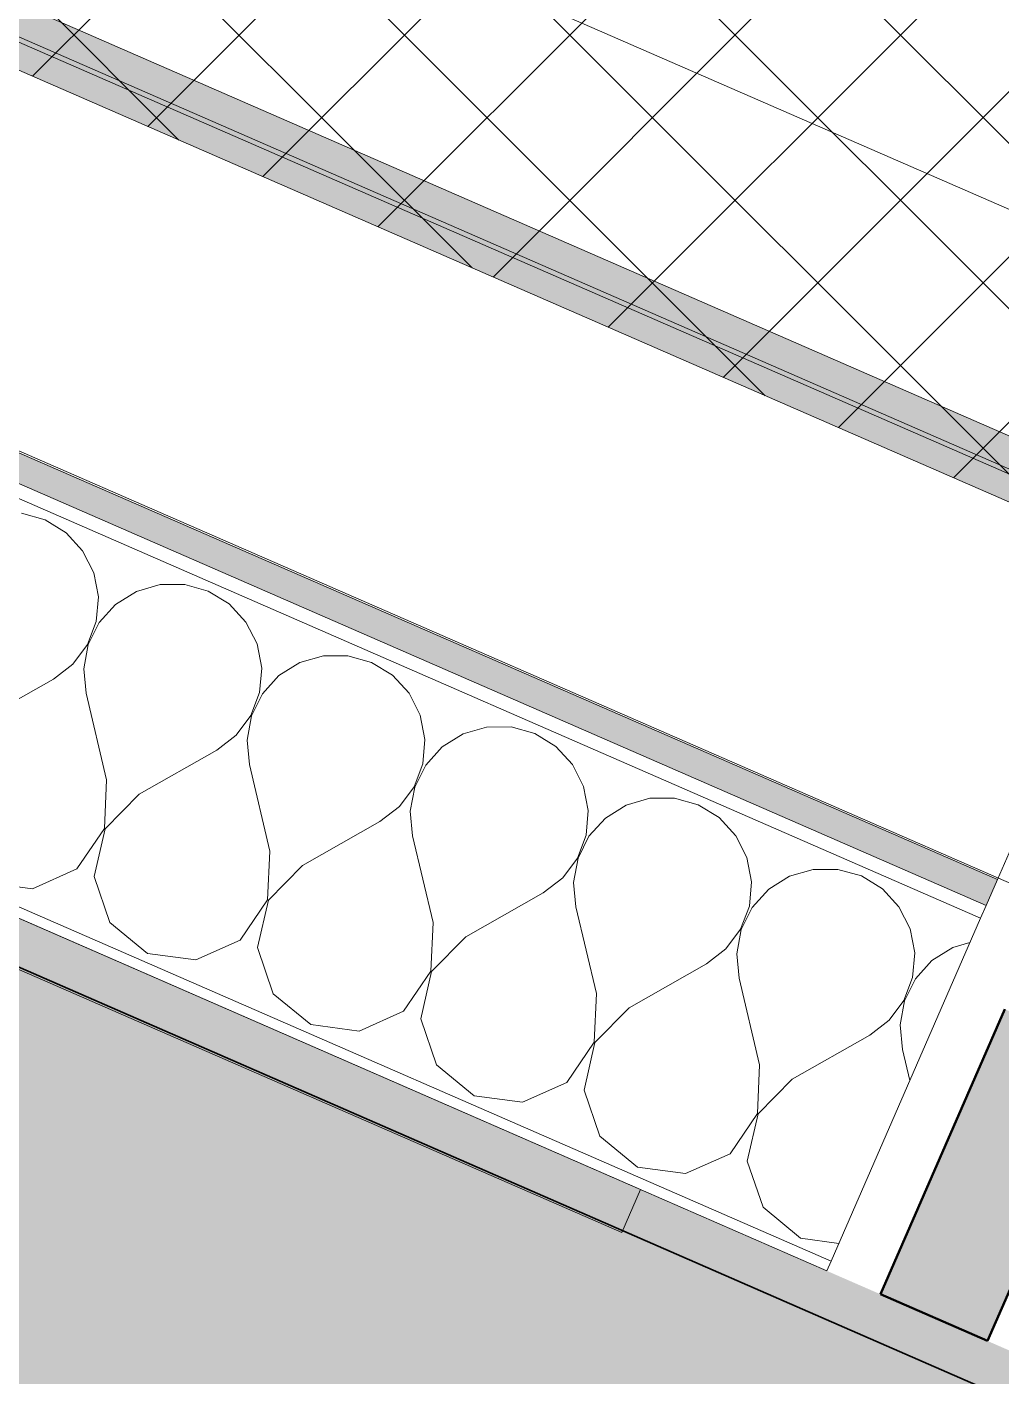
# Model space of a CAD drawing. Header units: millimetres. Extents: x -99530 to 1067232, y -97212 to 137997.
# Drawn here: x 45659 to 46076, y -20302 to -19725 of the extents above; entities that cross this region are included whole.
import ezdxf
from ezdxf.enums import TextEntityAlignment as Align

# ---------------------------------------------------------------- set-up
doc = ezdxf.new("R2010")
doc.units = ezdxf.units.MM
doc.header["$MEASUREMENT"] = 0
doc.linetypes.add('Double Dashed', pattern=[1093.611073, 529.166651, -211.666656, 141.111112, -211.666656])
for name, color, linetype in [('A-15-MG_Structural_Grid', 7, 'Continuous'), ('A-95-P_Drawing', 7, 'Continuous'), ('New_A-20-M_Hard_Landscape', 7, 'Continuous'), ('New_A-25-M_Curtain_Wall', 7, 'Continuous'), ('New_A-25-M_Wall_Ext', 7, 'Continuous'), ('New_A-35-M_FFE-Zone', 7, 'Continuous'), ('New_ArchiCAD Doors', 7, 'Continuous')]:
    doc.layers.add(name, color=color, linetype=linetype)
for name, color, linetype, lineweight, true_color in [('A-15-MG_Structural_Grid_Pen_No__163', 7, 'Continuous', 0, 0x750077), ('A-25-M_Wall_Int_Pen_No__102', 7, 'Continuous', 15, 0xcccccc), ('A-95-M-SFS_Edge_Pen_No__252', 7, 'Continuous', 13, 0xe8e8e8), ('New_A-20-M_Hard_Landscape-Phase 1_Pen_No__102', 7, 'Continuous', 15, 0xcccccc), ('New_A-20-M_Hard_Landscape_Pen_No__53', 7, 'Continuous', 35, 0x444444), ('New_A-25-M_Curtain_Wall_Pen_No__144', 7, 'Continuous', 0, 0xc8c8c8), ('New_A-25-M_Curtain_Wall_Pen_No__27', 7, 'Continuous', 50, 0x2a2a2a), ('New_A-25-M_Wall_Ext_Pen_No__107', 7, 'Continuous', 15, 0xa6a6a6), ('New_A-25-M_Wall_Ext_Pen_No__147', 7, 'Continuous', 0, 0x606060), ('New_A-35-M_FFE-Zone_Pen_No__74', 7, 'Continuous', 20, 0x606060)]:
    doc.layers.add(name, color=color, linetype=linetype, lineweight=lineweight, true_color=true_color)
for name, color, linetype, lineweight in [('A-95-P_Drawing_Pen_No__4', 7, 'Continuous', 20), ('New_A-25-M_Wall_Ext_Pen_No__1', 7, 'Continuous', 13), ('New_ArchiCAD Doors_Pen_No__1', 7, 'Continuous', 13), ('New_ArchiCAD Zone Stamps_Pen_No__9', 7, 'Continuous', 13)]:
    doc.layers.add(name, color=color, linetype=linetype, lineweight=lineweight)
doc.styles.add('GENERATED_STYLE_1', font='')
doc.styles.add('GENERATED_STYLE_3', font='')
doc.styles.add('GENERATED_STYLE_4', font='')
doc.styles.get('GENERATED_STYLE_1').set_extended_font_data('Arial', bold=True)
doc.styles.get('GENERATED_STYLE_3').set_extended_font_data('Arial')
doc.styles.get('GENERATED_STYLE_4').set_extended_font_data('Swis721 BT')

# ---------------------------------------------------------------- blocks, each defined once
blk = doc.blocks.new('Vehicle Controls Laboratory_INB 0212_21_1', base_point=(48381.79, -17774.58))
at = {"layer": 'New_A-35-M_FFE-Zone_Pen_No__74', "linetype": 'Continuous'}
blk.add_line((44772.72, -19346.36), (49775.76, -21527.93), dxfattribs=at)
at = {"layer": 'New_ArchiCAD Zone Stamps_Pen_No__9'}
for tag, height, style, p in [('ROOM_NAME', 250, 'GENERATED_STYLE_1', (46745.42, -15864.58)), ('zoneNameLine2', 250, 'GENERATED_STYLE_1', (46556.99, -16296.71)), ('ROOM_NUMBER', 200, 'GENERATED_STYLE_3', (46368.56, -16717.42)), ('measuredAreaCode', 200, 'GENERATED_STYLE_3', (46211.53, -17077.53)), ('DUMMY_649', 200, 'GENERATED_STYLE_3', (46518.94, -17211.57)), ('DUMMY_650', 200, 'GENERATED_STYLE_3', (47008.28, -17424.95)), ('DUMMY_651', 133.33, 'GENERATED_STYLE_3', (47287.57, -17531.49))]:
    blk.add_attdef(tag, text='', height=height, rotation=336.44041, dxfattribs=dict(at, style=style)).set_placement(p, align=Align.TOP_LEFT)
blk = doc.blocks.new('Mesh_11_1', base_point=(38476.35, -27090.49))
at = {"layer": 'New_A-20-M_Hard_Landscape_Pen_No__53', "linetype": 'Continuous', "flags": 128}
blk.add_lwpolyline([(38476.35, -27090.49), (40855.54, -28127.94), (42533.24, -24280.44), (53914.52, -29243.24), (51117.66, -35657.35), (53409.27, -36656.6), (56206.13, -30242.5), (63080.97, -33240.27), (59936.11, -40452.44, 0.120293), (62768.77, -40737.81, 0.15737), (66086.84, -39130.04, 0.078126), (67217.33, -37647.48), (69310.26, -32902.47), (61088.38, -29317.33), (60827.63, -29915.32), (42605.52, -21969.58), (42885.32, -21327.93), (48200.06, -23645.42), (49082.66, -21621.34), (41987.24, -18527.38), (41187.84, -20360.67), (40975.69, -20847.2), (41163.1, -20928.92)], format="xyb", close=True, dxfattribs=at)
blk = doc.blocks.new('Curtain Wall_4_1')
at = {"layer": 'New_A-25-M_Curtain_Wall_Pen_No__144', "linetype": 'Continuous'}
blk.add_hatch(color=256, dxfattribs=at).paths.add_polyline_path([(46069.97, -20286.76), (46123.13, -20164.85), (46077.29, -20144.86), (46024.13, -20266.78)])
at = {"layer": 'New_A-25-M_Curtain_Wall_Pen_No__27', "linetype": 'Continuous'}
for p, q in [((46077.29, -20144.86), (46024.13, -20266.78)), ((46069.97, -20286.76), (46123.13, -20164.85)), ((46024.13, -20266.78), (46069.97, -20286.76))]:
    blk.add_line(p, q, dxfattribs=at)
blk = doc.blocks.new('*X282')
at = {"layer": 'New_A-25-M_Wall_Ext_Pen_No__107', "linetype": 'Continuous'}
for p, q in [((45666.8, -19935.66), (45656.68, -19932.82)), ((45675.76, -19941.15), (45666.8, -19935.66)), ((45682.88, -19948.88), (45675.76, -19941.15)), ((45687.62, -19958.26), (45682.88, -19948.88)), ((45689.62, -19968.58), (45687.62, -19958.26)), ((45716.01, -19963.32), (45705.91, -19966.23)), ((45726.52, -19963.28), (45716.01, -19963.32)), ((45736.64, -19966.11), (45726.52, -19963.28)), ((45688.71, -19979.05), (45689.62, -19968.58)), ((45705.91, -19966.23), (45696.99, -19971.79)), ((45745.6, -19971.6), (45736.64, -19966.11)), ((45696.99, -19971.79), (45689.93, -19979.58)), ((45752.72, -19979.33), (45745.6, -19971.6)), ((45684.98, -19988.88), (45688.71, -19979.05)), ((45689.93, -19979.58), (45685.27, -19989)), ((45757.46, -19988.71), (45752.72, -19979.33)), ((45759.46, -19999.03), (45757.46, -19988.71)), ((45678.71, -19997.31), (45684.98, -19988.88)), ((45685.27, -19989), (45683.35, -19999.34)), ((45785.85, -19993.77), (45775.75, -19996.69)), ((45796.36, -19993.73), (45785.85, -19993.77)), ((45806.48, -19996.56), (45796.36, -19993.73)), ((45670.37, -20003.71), (45678.71, -19997.31)), ((45683.35, -19999.34), (45684.34, -20009.8)), ((45758.55, -20009.5), (45759.46, -19999.03)), ((45775.75, -19996.69), (45766.83, -20002.25)), ((45815.44, -20002.05), (45806.48, -19996.56)), ((45637.24, -20022.51), (45670.37, -20003.71)), ((45766.83, -20002.25), (45759.77, -20010.03)), ((45822.56, -20009.78), (45815.44, -20002.05)), ((45693.11, -20046.87), (45684.34, -20009.8)), ((45754.82, -20019.33), (45758.55, -20009.5)), ((45759.77, -20010.03), (45755.11, -20019.45)), ((45827.3, -20019.17), (45822.56, -20009.78)), ((45748.55, -20027.76), (45754.82, -20019.33)), ((45755.11, -20019.45), (45753.19, -20029.79)), ((45829.29, -20029.49), (45827.3, -20019.17)), ((45740.21, -20034.16), (45748.55, -20027.76)), ((45845.59, -20027.14), (45836.67, -20032.7)), ((45855.69, -20024.23), (45845.59, -20027.14)), ((45866.2, -20024.18), (45855.69, -20024.23)), ((45876.32, -20027.02), (45866.2, -20024.18)), ((45885.28, -20032.51), (45876.32, -20027.02)), ((45707.08, -20052.96), (45740.21, -20034.16)), ((45753.19, -20029.79), (45754.18, -20040.25)), ((45828.39, -20039.96), (45829.29, -20029.49)), ((45836.67, -20032.7), (45829.61, -20040.49)), ((45892.4, -20040.24), (45885.28, -20032.51)), ((45762.95, -20077.33), (45754.18, -20040.25)), ((45824.66, -20049.78), (45828.39, -20039.96)), ((45829.61, -20040.49), (45824.95, -20049.91)), ((45897.14, -20049.62), (45892.4, -20040.24)), ((45692.19, -20067.67), (45693.11, -20046.87)), ((45818.39, -20058.22), (45824.66, -20049.78)), ((45824.95, -20049.91), (45823.03, -20060.24)), ((45899.13, -20059.94), (45897.14, -20049.62)), ((45707.08, -20052.96), (45692.47, -20067.79)), ((45915.43, -20057.59), (45906.51, -20063.15)), ((45925.53, -20054.68), (45915.43, -20057.59)), ((45936.04, -20054.64), (45925.53, -20054.68)), ((45946.16, -20057.47), (45936.04, -20054.64)), ((45955.12, -20062.96), (45946.16, -20057.47)), ((45810.05, -20064.62), (45818.39, -20058.22)), ((45823.03, -20060.24), (45824.02, -20070.71)), ((45898.23, -20070.41), (45899.13, -20059.94)), ((45906.51, -20063.15), (45899.45, -20070.94)), ((45962.24, -20070.69), (45955.12, -20062.96)), ((45680.46, -20084.88), (45692.19, -20067.67)), ((45692.47, -20067.79), (45687.84, -20088.09)), ((45776.92, -20083.42), (45810.05, -20064.62)), ((45832.79, -20107.78), (45824.02, -20070.71)), ((45894.5, -20080.24), (45898.23, -20070.41)), ((45899.45, -20070.94), (45894.78, -20080.36)), ((45966.98, -20080.07), (45962.24, -20070.69)), ((45762.02, -20098.13), (45762.95, -20077.33)), ((45888.23, -20088.67), (45894.5, -20080.24)), ((45894.78, -20080.36), (45892.87, -20090.7)), ((45968.97, -20090.39), (45966.98, -20080.07)), ((45661.44, -20093.35), (45680.46, -20084.88)), ((45776.92, -20083.42), (45762.31, -20098.25)), ((45995.36, -20085.13), (45985.27, -20088.05)), ((46005.88, -20085.09), (45995.36, -20085.13)), ((46016, -20087.92), (46005.88, -20085.09)), ((45640.81, -20090.56), (45661.44, -20093.35)), ((45687.84, -20088.09), (45694.57, -20107.8)), ((45879.89, -20095.07), (45888.23, -20088.67)), ((45892.87, -20090.7), (45893.86, -20101.16)), ((45968.07, -20100.86), (45968.97, -20090.39)), ((45985.27, -20088.05), (45976.35, -20093.61)), ((46024.96, -20093.41), (46016, -20087.92)), ((45750.3, -20115.33), (45762.02, -20098.13)), ((45762.31, -20098.25), (45757.68, -20118.55)), ((45846.76, -20113.87), (45879.89, -20095.07)), ((45976.35, -20093.61), (45969.29, -20101.39)), ((46032.08, -20101.14), (46024.96, -20093.41)), ((45902.63, -20138.23), (45893.86, -20101.16)), ((45964.34, -20110.69), (45968.07, -20100.86)), ((45969.29, -20101.39), (45964.62, -20110.81)), ((46036.82, -20110.53), (46032.08, -20101.14)), ((45694.57, -20107.8), (45710.65, -20121.02)), ((45831.86, -20128.58), (45832.79, -20107.78)), ((45731.28, -20123.81), (45750.3, -20115.33)), ((45846.76, -20113.87), (45832.15, -20128.7)), ((45958.07, -20119.12), (45964.34, -20110.69)), ((45964.62, -20110.81), (45962.71, -20121.15)), ((46038.81, -20120.85), (46036.82, -20110.53)), ((45710.65, -20121.02), (45731.28, -20123.81)), ((45757.68, -20118.55), (45764.41, -20138.25)), ((45949.73, -20125.52), (45958.07, -20119.12)), ((45962.71, -20121.15), (45963.7, -20131.61)), ((46037.91, -20131.32), (46038.81, -20120.85)), ((46055.11, -20118.5), (46046.19, -20124.06)), ((46062.44, -20116.39), (46055.11, -20118.5)), ((45916.6, -20144.32), (45949.73, -20125.52)), ((46046.19, -20124.06), (46039.13, -20131.85)), ((45820.14, -20145.79), (45831.86, -20128.58)), ((45832.15, -20128.7), (45827.51, -20149)), ((45972.47, -20168.69), (45963.7, -20131.61)), ((46034.18, -20141.14), (46037.91, -20131.32)), ((46039.13, -20131.85), (46034.46, -20141.27)), ((45764.41, -20138.25), (45780.49, -20151.47)), ((45901.7, -20159.03), (45902.63, -20138.23)), ((45916.6, -20144.32), (45901.99, -20159.16)), ((46027.91, -20149.58), (46034.18, -20141.14)), ((46034.46, -20141.27), (46032.55, -20151.6)), ((45801.12, -20154.26), (45820.14, -20145.79)), ((45827.51, -20149), (45834.25, -20168.7)), ((46019.57, -20155.98), (46027.91, -20149.58)), ((45780.49, -20151.47), (45801.12, -20154.26)), ((45986.44, -20174.78), (46019.57, -20155.98)), ((46032.55, -20151.6), (46033.54, -20162.07)), ((45889.98, -20176.24), (45901.7, -20159.03)), ((45901.99, -20159.16), (45897.35, -20179.45)), ((46036.7, -20175.42), (46033.54, -20162.07)), ((45834.25, -20168.7), (45850.33, -20181.92)), ((45971.54, -20189.49), (45972.47, -20168.69)), ((45870.96, -20184.71), (45889.98, -20176.24)), ((45986.44, -20174.78), (45971.83, -20189.61)), ((45850.33, -20181.92), (45870.96, -20184.71)), ((45897.35, -20179.45), (45904.09, -20199.16)), ((45959.82, -20206.69), (45971.54, -20189.49)), ((45971.83, -20189.61), (45967.19, -20209.91)), ((45904.09, -20199.16), (45920.17, -20212.38)), ((45940.8, -20215.17), (45959.82, -20206.69)), ((45920.17, -20212.38), (45940.8, -20215.17)), ((45967.19, -20209.91), (45973.93, -20229.61)), ((45973.93, -20229.61), (45990.01, -20242.83)), ((45990.01, -20242.83), (46006.34, -20245.04))]:
    blk.add_line(p, q, dxfattribs=at)
blk = doc.blocks.new('Simple Door Opening_7')
at = {"layer": 'New_ArchiCAD Doors_Pen_No__1', "linetype": 'Continuous'}
for p, q in [((-3310, -176), (-3310, -26)), ((-3310, -188), (-3310, -176)), ((-3310, -194), (-3310, -188)), ((-3310, -354), (-3310, -194)), ((-3310, -358.5), (-3310, -354))]:
    blk.add_line(p, q, dxfattribs=at)
blk = doc.blocks.new('Wall_45_1', base_point=(45185.4, -19901.05))
at = {"layer": 'New_A-25-M_Wall_Ext', "linetype": 'Continuous', "lineweight": 0, "true_color": 0x000000}
h = blk.add_hatch(dxfattribs=at)
h.set_pattern_fill('Plaster_0001', color=178, style=0, pattern_type=2)
h.set_pattern_definition([(0, (0, 0), (0, 173.2051), [0, -100]), (0, (50, 86.6), (0, 173.2051), [0, -100])])
h.paths.add_polyline_path([(45185.4, -19901.05), (46001.22, -20256.78), (46003.02, -20252.66), (45187.2, -19896.92)])
at = {"layer": 'New_A-25-M_Wall_Ext_Pen_No__107', "linetype": 'Continuous'}
for points in [[(46144.51, -19928.17), (45328.7, -19572.43), (45323.5, -19584.35), (46139.32, -19940.08)], [(46139.32, -19940.08), (45323.5, -19584.35), (45318.31, -19596.26), (46134.12, -19952)]]:
    blk.add_hatch(color=256, dxfattribs=at).paths.add_polyline_path(points)
at = {"layer": 'New_A-25-M_Wall_Ext_Pen_No__147', "linetype": 'Continuous'}
blk.add_hatch(color=256, dxfattribs=at).paths.add_polyline_path([(45253.55, -19744.76), (46069.37, -20100.49), (46074.16, -20089.49), (45258.35, -19733.76)])
at = {"layer": 'New_A-25-M_Wall_Ext_Pen_No__1', "linetype": 'Continuous'}
for p, q in [((46139.32, -19940.08), (45323.5, -19584.35)), ((46134.12, -19952), (45318.31, -19596.26)), ((45258.35, -19733.76), (46074.16, -20089.49)), ((45253.55, -19744.76), (46069.37, -20100.49)), ((45251.16, -19750.26), (46066.97, -20105.99)), ((45187.2, -19896.92), (46003.02, -20252.66))]:
    blk.add_line(p, q, dxfattribs=at)
at = {"layer": 'New_A-25-M_Wall_Ext_Pen_No__1', "linetype": 'Continuous', "flags": 128}
for points in [[(46144.51, -19928.17), (45328.7, -19572.43)], [(45185.4, -19901.05), (46001.22, -20256.78)]]:
    blk.add_lwpolyline(points, dxfattribs=at)
at = {"layer": 'New_A-25-M_Wall_Ext', "color": 250, "lineweight": 50, "true_color": 0x2a2a2a}
blk.add_blockref('*X282', (0, 0), dxfattribs=at)
at = {"layer": 'New_ArchiCAD Doors', "color": 251, "linetype": 'Continuous', "lineweight": 20, "true_color": 0x606060, "zscale": 1000, "rotation": 336.4404150702431}
blk.add_blockref('Simple Door Opening_7', (49178.61, -21251.18), dxfattribs=at)
blk = doc.blocks.new('Standard grid marker_3')
at = {"layer": 'A-15-MG_Structural_Grid_Pen_No__163', "linetype": 'Double Dashed'}
blk.add_line((1000, 0), (74254.78, 0), dxfattribs=at)
at = {"layer": 'A-15-MG_Structural_Grid_Pen_No__163', "style": 'GENERATED_STYLE_4'}
for tag, p in [('AC_MarkerText_1_0', (-500, 43.39)), ('AC_MarkerText_1_1', (75754.78, 43.39))]:
    blk.add_attdef(tag, text='', height=350, rotation=360, dxfattribs=at).set_placement(p, align=Align.MIDDLE_CENTER)
blk = doc.blocks.new('Vertical Gable Louver 19')
at = {"layer": 'A-95-P_Drawing_Pen_No__4', "linetype": 'Continuous'}
for p, q in [((0, 0), (450, 0)), ((0, -20), (0, 0)), ((450, 0), (450, -20)), ((450, -20), (0, -20)), ((0, -20), (450, -20))]:
    blk.add_line(p, q, dxfattribs=at)

msp = doc.modelspace()

# ---------------------------------------------------------------- hatches: boundary and pattern name
at = {"layer": 'A-25-M_Wall_Int_Pen_No__102', "linetype": 'Continuous'}
h = msp.add_hatch(dxfattribs=at)
h.set_pattern_fill('Grid_5x5_Diagonal_0001', color=256, style=0, pattern_type=2)
h.set_pattern_definition([(45, (0, 0), (-35.35534, 35.35534), []), (135, (0, 0), (35.35534, 35.35534), [])])
h.paths.add_polyline_path([(44768.32, -19356.44), (49530.67, -8434.86), (28562.4, 708.35), (33140, 11206.21), (74273.48, -6730.15), (64933.53, -28149.47)])
at = {"layer": 'New_A-20-M_Hard_Landscape-Phase 1_Pen_No__102', "linetype": 'Continuous'}
msp.add_hatch(color=256, dxfattribs=at).paths.add_polyline_path([(44663.4, -19597.06), (43323.38, -22670.14), (43614.03, -22804.75), (51405.82, -26025.13), (63499.98, -31484.07), (63811.43, -31619.88), (65129.3, -28597.57), (45185.4, -19901.05), (45213.38, -19836.88)])

# ---------------------------------------------------------------- linework, layer by layer
at = {"layer": 'A-95-M-SFS_Edge_Pen_No__252', "linetype": 'Continuous', "flags": 128}
msp.add_lwpolyline([(44708.67, -19493.23), (65035.27, -28356.64), (74551.39, -6533.16), (54224.79, 2330.25)], dxfattribs=at)

# ---------------------------------------------------------------- block references
at = {"layer": 'A-15-MG_Structural_Grid', "color": 8, "linetype": 'Continuous', "lineweight": 15, "zscale": 1000, "rotation": 336.440411583993}
msp.add_blockref('Standard grid marker_3', (-1201.18, 813.74), dxfattribs=at)
at = {"layer": 'A-95-P_Drawing', "linetype": 'Continuous', "zscale": 1000, "rotation": 336.4404115839908}
msp.add_blockref('Vertical Gable Louver 19', (45508.98, -20042.14), dxfattribs=at)
at = {"layer": 'New_A-20-M_Hard_Landscape', "color": 49, "lineweight": 35, "true_color": 0x444444}
msp.add_blockref('Mesh_11_1', (38476.35, -27090.49), dxfattribs=at)
at = {"layer": 'New_A-25-M_Curtain_Wall', "linetype": 'Continuous', "lineweight": 0}
msp.add_blockref('Curtain Wall_4_1', (0, 0), dxfattribs=at)
at = {"layer": 'New_A-25-M_Wall_Ext', "color": 250, "lineweight": 50, "true_color": 0x2a2a2a}
msp.add_blockref('Wall_45_1', (45185.4, -19901.05), dxfattribs=at)
at = {"layer": 'New_A-35-M_FFE-Zone', "linetype": 'Continuous'}
msp.add_blockref('Vehicle Controls Laboratory_INB 0212_21_1', (48381.79, -17774.58), dxfattribs=at)

doc.saveas('drawing.dxf')
